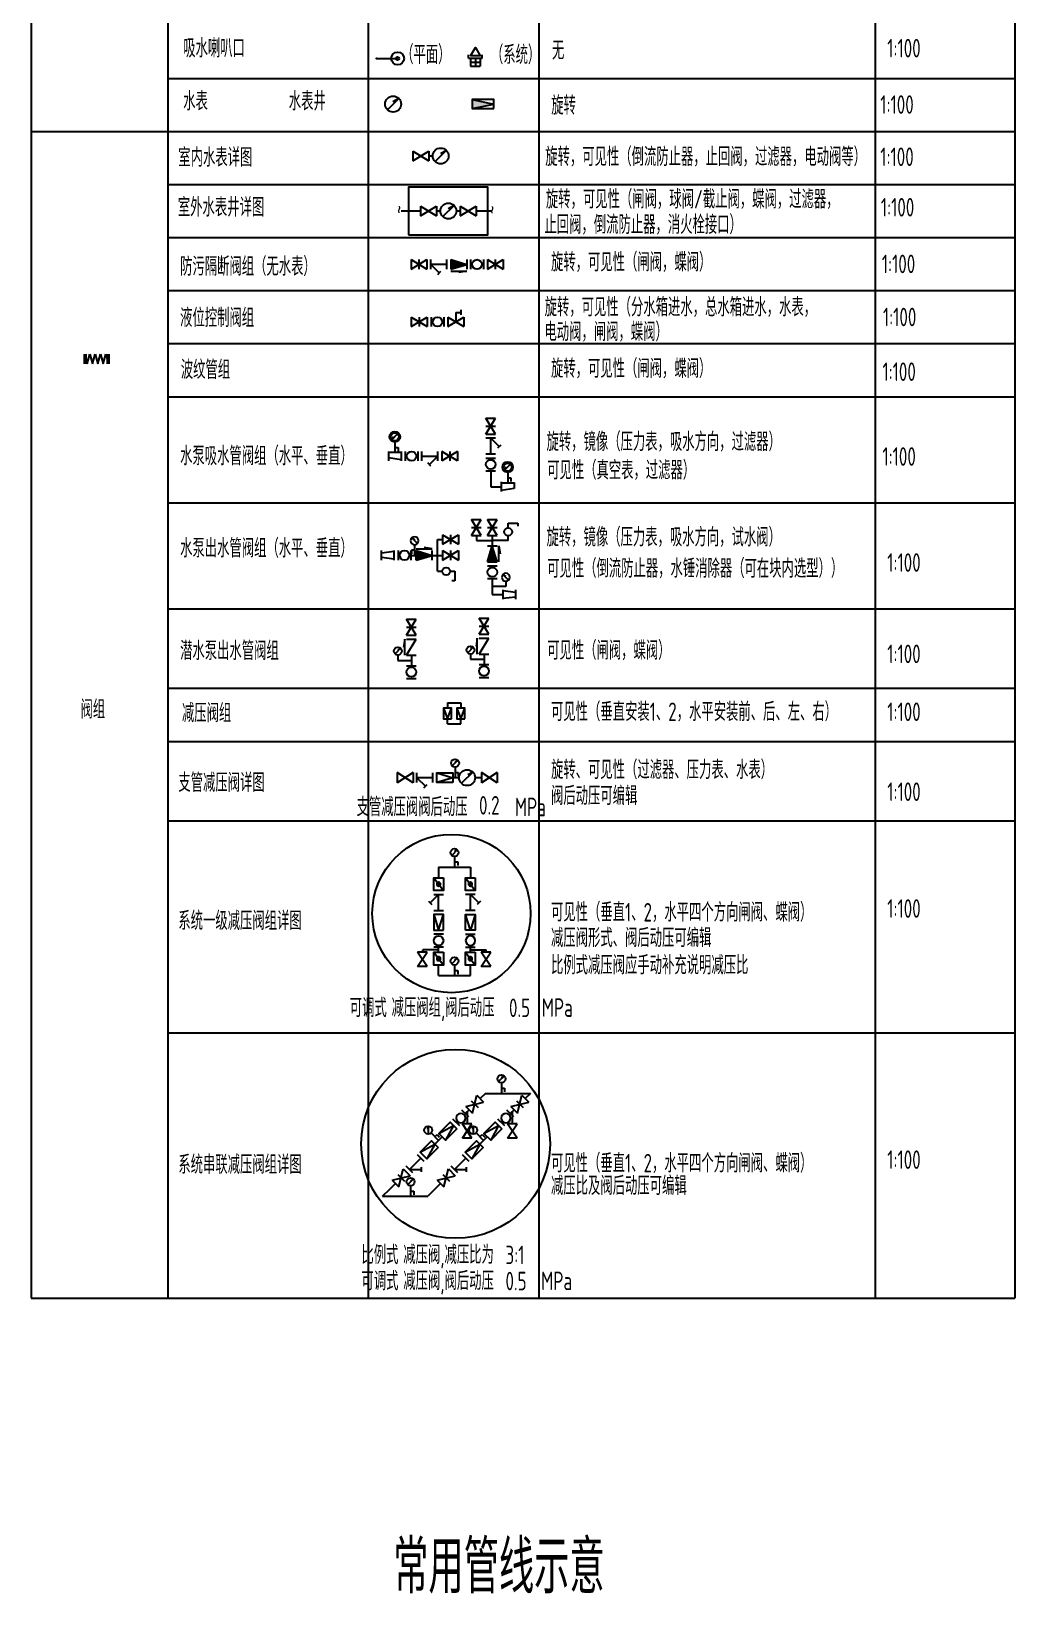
# Model space of a CAD drawing. Extents: x -84241 to 2571207, y -257003 to 1687411.
# Drawn here: x 50482 to 69038, y -29466 to 1 of the extents above; entities that cross this region are included whole.
import ezdxf

# ---------------------------------------------------------------- set-up
doc = ezdxf.new("R2010")
doc.units = 0
doc.header["$LTSCALE"] = 1000
for name, pattern in [('BORDER', [1.75, 0.5, -0.25, 0.5, -0.25, 0, -0.25]), ('CENTER2', [1.125, 0.75, -0.125, 0.125, -0.125]), ('DASHDOT', [1, 0.5, -0.25, 0, -0.25]), ('DASHED', [0.75, 0.5, -0.25])]:
    doc.linetypes.add(name, pattern=pattern)
doc.layers.get('0').update_dxf_attribs({"linetype": 'CONTINUOUS'})
for name, color, linetype in [('W-BUSH', 231, 'CONTINUOUS'), ('W-BUSH-NOTE', 231, 'CONTINUOUS'), ('W-COCR-DIMS', 141, 'CONTINUOUS'), ('W-COCR-EQPM', 140, 'CONTINUOUS'), ('W-COCR-NOTE', 140, 'CONTINUOUS'), ('W-COCR-PIPE', 1, 'CONTINUOUS'), ('W-DRAI-DIMS', 51, 'CONTINUOUS'), ('W-DRAI-DOME-PIPE', 4, 'DASHED'), ('W-DRAI-EQPM', 50, 'CONTINUOUS'), ('W-DRAI-FLDR', 50, 'CONTINUOUS'), ('W-DRAI-NOTE', 50, 'CONTINUOUS'), ('W-DRAI-SEWA-PIPE', 4, 'DASHED'), ('W-DRAI-VENT-PIPE', 5, 'CENTER2'), ('W-DRIN-DIMS', 211, 'CONTINUOUS'), ('W-DRIN-EQPM', 210, 'CONTINUOUS'), ('W-DRIN-NOTE', 210, 'CONTINUOUS'), ('W-DRIN-PIPE', 3, 'CONTINUOUS'), ('W-DRIR-PIPE', 2, 'BORDER'), ('W-EQPM', 40, 'CONTINUOUS'), ('W-EQPM-ANTI', 40, 'CONTINUOUS'), ('W-FRPT-DRAI-PIPE', 4, 'DASHED'), ('W-FRPT-EXTG', 140, 'CONTINUOUS'), ('W-FRPT-HYDT', 140, 'CONTINUOUS'), ('W-FRPT-HYDT-DIMS', 61, 'CONTINUOUS'), ('W-FRPT-HYDT-EQPM', 60, 'CONTINUOUS'), ('W-FRPT-HYDT-PIPE', 1, 'CONTINUOUS'), ('W-FRPT-NOTE', 60, 'CONTINUOUS'), ('W-FRPT-SPRL', 60, 'CONTINUOUS'), ('W-FRPT-SPRL-DIMS', 61, 'CONTINUOUS'), ('W-FRPT-SPRL-EQPM', 60, 'CONTINUOUS'), ('W-FRPT-SPRL-PIPE', 2, 'CONTINUOUS'), ('W-GAS-DIMS', 201, 'CONTINUOUS'), ('W-GAS-EQPM', 200, 'CONTINUOUS'), ('W-GAS-NOTE', 200, 'CONTINUOUS'), ('W-GAS-PIPE', 2, 'CONTINUOUS'), ('W-HOLE', 231, 'CONTINUOUS'), ('W-HOLE-NOTE', 231, 'CONTINUOUS'), ('W-NOTE', 40, 'CONTINUOUS'), ('W-NOTE-NAME', 40, 'CONTINUOUS'), ('W-RAIN-DIMS', 61, 'CONTINUOUS'), ('W-RAIN-EQPM', 60, 'CONTINUOUS'), ('W-RAIN-NOTE', 60, 'CONTINUOUS'), ('W-RAIN-PIPE', 6, 'DASHDOT'), ('W-RECL-DIMS', 131, 'CONTINUOUS'), ('W-RECL-EQPM', 130, 'CONTINUOUS'), ('W-RECL-NOTE', 130, 'CONTINUOUS'), ('W-RECL-PIPE', 6, 'CONTINUOUS'), ('W-SHET-IDGF', 7, 'CONTINUOUS'), ('W-SHET-PROF', 40, 'CONTINUOUS'), ('W-SHET-SHET', 7, 'CONTINUOUS'), ('W-WSUP-COOL-PIPE', 3, 'CONTINUOUS'), ('W-WSUP-DIMS', 41, 'CONTINUOUS'), ('W-WSUP-EQPM', 40, 'CONTINUOUS'), ('W-WSUP-HOT-PIPE', 6, 'CENTER2'), ('W-WSUP-HOTI-PIPE', 2, 'CONTINUOUS'), ('W-WSUP-HOTR-PIPE', 2, 'BORDER'), ('W-WSUP-NOTE', 40, 'CONTINUOUS'), ('W-XF', 7, 'CONTINUOUS'), ('W-XR', 7, 'CONTINUOUS')]:
    doc.layers.add(name, color=color, linetype=linetype)
doc.styles.add('TH-STYLE1', font='', dxfattribs={"width": 0.8})
doc.styles.add('TH-STYLE3', font='tssdeng.shx', dxfattribs={"width": 0.7, "bigfont": 'tssdchn.shx'})
doc.styles.get('TH-STYLE1').set_extended_font_data('华文仿宋')

# ---------------------------------------------------------------- blocks, each defined once
blk = doc.blocks.new('可曲绕橡胶接头')
for p, q in [((0, 90), (0, -90)), ((240, 90), (240, -90))]:
    blk.add_line(p, q)
blk.add_circle((120, 0), 90)
blk = doc.blocks.new('压力表2')
for p, q in [((-202, 228), (-308, 122)), ((-202, 228), (-257, 195)), ((-255, 100), (-255, 0)), ((-255, 0), (0, 0))]:
    blk.add_line(p, q)
blk.add_circle((-255, 175), 75)
blk = doc.blocks.new('同心异径管')
for p, q in [((0, 90), (0, -90)), ((0, 72), (240, 42)), ((240, 90), (240, -90)), ((0, -72), (240, -42))]:
    blk.add_line(p, q)
blk = doc.blocks.new('防污隔断阀')
blk.add_hatch(color=256).paths.add_polyline_path([(300, -90), (300, 90), (0, 0)])
for p, q in [((0, 90), (0, -90)), ((300, 90), (0, 0)), ((300, -90), (0, 0)), ((300, 90), (300, -90)), ((300, -126), (0, -126)), ((0, -126), (150, -150))]:
    blk.add_line(p, q)
blk = doc.blocks.new('闸阀')
for p, q in [((0, 90), (0, -90)), ((0, 90), (300, -90)), ((0, -90), (300, 90)), ((150, 90), (150, -90)), ((300, 90), (300, -90))]:
    blk.add_line(p, q)
blk = doc.blocks.new('*U238')
for p, q in [((300, 239), (300, 332)), ((300, 332), (480, 332)), ((480, 332), (480, 270)), ((300, 0), (0, 0)), ((300, 0), (300, 93))]:
    blk.add_line(p, q)
blk.add_circle((300, 166), 73.3)
blk = doc.blocks.new('*U240')
for p, q in [((-740, 1115), (-740, 1015)), ((-740, 1015), (-440, 1015)), ((-440, 1115), (-440, 915)), ((-440, 300), (-440, 0)), ((-440, 0), (-240, 0))]:
    blk.add_line(p, q)
at = {"layer": 'W-WSUP-EQPM', "rotation": 90}
for name, p in [('闸阀', (-740, 1115)), ('闸阀', (-440, 1115)), ('可曲绕橡胶接头', (-440, 300))]:
    blk.add_blockref(name, p, dxfattribs=at)
at = {"layer": 'W-WSUP-EQPM'}
for name, p in [('*U238', (-440, 1015)), ('同心异径管', (-240, 0))]:
    blk.add_blockref(name, p, dxfattribs=at)
at = {"layer": 'W-WSUP-EQPM', "xscale": -1, "rotation": 90}
blk.add_blockref('防污隔断阀', (-440, 915), dxfattribs=at)
at = {"layer": 'W-WSUP-EQPM', "xscale": -1}
blk.add_blockref('压力表2', (-440, 150), dxfattribs=at)
blk = doc.blocks.new('*U239')
blk.add_line((0, 440), (0, 240))
at = {"layer": 'W-WSUP-EQPM'}
for p, q in [((-126, 740), (-150, 590)), ((-126, 440), (-126, 740)), ((-90, 740), (90, 740)), ((-90, 440), (90, 740)), ((-90, 440), (90, 440))]:
    blk.add_line(p, q, dxfattribs=at)
at = {"layer": 'W-WSUP-EQPM', "rotation": 90}
for name, p in [('闸阀', (0, 815)), ('可曲绕橡胶接头', (0, 0))]:
    blk.add_blockref(name, p, dxfattribs=at)
at = {"layer": 'W-WSUP-EQPM'}
blk.add_blockref('压力表2', (0, 340), dxfattribs=at)
blk = doc.blocks.new('真空表')
for p, q in [((-53, 247), (53, 353)), ((-53, 247), (-20, 302)), ((0, 200), (0, 0)), ((0, 100), (60, 100)), ((60, 100), (60, 30))]:
    blk.add_line(p, q)
for radius in [100, 75]:
    blk.add_circle((0, 300), radius)
blk = doc.blocks.new('Y型过滤器')
for p, q in [((0, -90), (0, 90)), ((300, 0), (0, 0)), ((0, 0), (159, -159)), ((300, -90), (300, 90)), ((128, -189), (189, -128))]:
    blk.add_line(p, q)
blk = doc.blocks.new('*U302')
at = {"layer": 'W-WSUP-EQPM'}
for p, q in [((0, 90), (0, -90)), ((240, 66), (0, 66)), ((240, 90), (240, -90)), ((315, 90), (315, -90)), ((555, 90), (555, -90)), ((1305, 90), (1005, -90)), ((1305, -90), (1005, 90)), ((1005, 90), (1005, -90)), ((1155, 90), (1155, -90)), ((1305, 90), (1305, -90)), ((240, -72), (0, -30))]:
    blk.add_line(p, q, dxfattribs=at)
blk.add_circle((435, 0), 90, dxfattribs=at)
blk.add_blockref('真空表', (120, 66), dxfattribs=at)
at = {"layer": 'W-WSUP-EQPM', "xscale": -1}
blk.add_blockref('Y型过滤器', (930, 0), dxfattribs=at)
blk = doc.blocks.new('*U637')
at = {"layer": 'W-WSUP-EQPM'}
for p, q in [((0, 90), (0, -90)), ((0, 90), (300, -90)), ((0, -90), (300, 90)), ((150, 90), (150, -90)), ((300, 90), (300, -90)), ((690, 90), (990, -90)), ((690, -90), (990, 90)), ((690, 90), (690, -90)), ((840, 180), (840, 0)), ((840, 180), (936, 180)), ((936, 228), (936, 132)), ((990, 90), (990, -90))]:
    blk.add_line(p, q, dxfattribs=at)
blk.add_blockref('可曲绕橡胶接头', (375, 0), dxfattribs=at)
blk = doc.blocks.new('*U297')
for name, p in [('闸阀', (0, 0)), ('Y型过滤器', (375, 0)), ('可曲绕橡胶接头', (1125, 0)), ('闸阀', (1440, 0))]:
    blk.add_blockref(name, p)
at = {"xscale": -1}
blk.add_blockref('防污隔断阀', (1050, 0), dxfattribs=at)
blk = doc.blocks.new('吸水喇叭口')
for radius in [120, 30]:
    blk.add_circle((400, 0), radius)
at = {"layer": 'W-WSUP-COOL-PIPE'}
blk.add_line((0, 0), (400, 0), dxfattribs=at)
blk = doc.blocks.new('吸水喇叭口系统')
for p, q in [((-128, -196), (-128, -136)), ((-128, -196), (128, -196)), ((-90, -196), (-90, -346)), ((-90, -271), (90, -271)), ((0, -196), (0, -346)), ((90, -196), (90, -346)), ((128, -196), (128, -136)), ((-90, -346), (90, -346))]:
    blk.add_line(p, q)
blk.add_lwpolyline([(-90, -156), (0, 0), (90, -156)], close=True)
blk = doc.blocks.new('水表井')
blk.add_hatch(color=256).paths.add_polyline_path([(0, 85), (0, -85), (410, 0)])
for p in [(0, 85), (0, -85)]:
    blk.add_line(p, (410, 0))
blk.add_lwpolyline([(410, -85), (410, 85), (0, 85), (0, -85)], close=True)
blk = doc.blocks.new('水表1')
at = {"layer": 'W-WSUP-EQPM'}
for q in [(-106, -106), (-3, 41)]:
    blk.add_line((106, 106), q, dxfattribs=at)
blk.add_circle((0, 0), 150, dxfattribs=at)
blk = doc.blocks.new('*U295')
at = {"layer": 'W-WSUP-COOL-PIPE'}
blk.add_line((300, 0), (375, 0), dxfattribs=at)
at = {"layer": 'W-WSUP-EQPM'}
for p, q in [((0, 90), (0, -90)), ((0, 90), (300, -90)), ((0, -90), (300, 90)), ((300, 90), (300, -90)), ((631, 106), (419, -106)), ((631, 106), (522, 41))]:
    blk.add_line(p, q, dxfattribs=at)
blk.add_circle((525, 0), 150, dxfattribs=at)
blk = doc.blocks.new('*U296')
blk.add_lwpolyline([(-290, -450), (1210, -450), (1210, 450), (-290, 450)], close=True)
at = {"layer": 'W-WSUP-COOL-PIPE'}
for p, q in [((-426, 0), (-60, 0)), ((240, 0), (315, 0)), ((615, 0), (690, 0)), ((990, 0), (1274, 0))]:
    blk.add_line(p, q, dxfattribs=at)
at = {"layer": 'W-WSUP-EQPM'}
for p, q in [((-60, 90), (-60, -90)), ((-60, 90), (240, -90)), ((-60, -90), (240, 90)), ((240, 90), (240, -90)), ((571, 106), (359, -106)), ((571, 106), (462, 41)), ((690, 90), (690, -90)), ((690, 90), (990, -90)), ((690, -90), (990, 90)), ((990, 90), (990, -90))]:
    blk.add_line(p, q, dxfattribs=at)
blk.add_circle((465, 0), 150, dxfattribs=at)
at = {"layer": 'W-NOTE', "style": 'TH-STYLE1', "width": 0.8}
for p in [(-586, 108), (1172, 99)]:
    blk.add_text('~', height=250, rotation=270, dxfattribs=at).set_placement(p)
blk = doc.blocks.new('偏心异径管')
for p, q in [((0, 90), (0, -90)), ((0, 71), (240, 71)), ((240, 83), (240, -36)), ((0, -67), (240, -25))]:
    blk.add_line(p, q)
blk = doc.blocks.new('*U303')
for p, q in [((0, 300), (0, 0)), ((0, 0), (200, 0))]:
    blk.add_line(p, q)
at = {"layer": 'W-WSUP-EQPM', "rotation": 90}
for name, p in [('闸阀', (0, 990)), ('可曲绕橡胶接头', (0, 300))]:
    blk.add_blockref(name, p, dxfattribs=at)
at = {"layer": 'W-WSUP-EQPM', "xscale": -1, "rotation": 90}
blk.add_blockref('Y型过滤器', (0, 915), dxfattribs=at)
at = {"layer": 'W-WSUP-EQPM'}
for name, p in [('真空表', (320, 71)), ('偏心异径管', (200, 0))]:
    blk.add_blockref(name, p, dxfattribs=at)
blk = doc.blocks.new('压力表')
for p, q in [((53, 328), (-53, 222)), ((53, 328), (-2, 295)), ((0, 200), (0, 0)), ((0, 100), (60, 100)), ((60, 100), (60, 30))]:
    blk.add_line(p, q)
blk.add_circle((0, 275), 75)
blk = doc.blocks.new('*U304')
for p, q in [((1055, 0), (1055, 300)), ((1055, 300), (1155, 300)), ((555, 0), (655, 0)), ((955, 0), (1155, 0))]:
    blk.add_line(p, q)
at = {"layer": 'W-WSUP-EQPM', "xscale": -1}
blk.add_blockref('压力表', (626, 0), dxfattribs=at)
at = {"layer": 'W-WSUP-EQPM'}
for name, p in [('闸阀', (1155, 300)), ('可曲绕橡胶接头', (315, 0)), ('闸阀', (1155, 0))]:
    blk.add_blockref(name, p, dxfattribs=at)
for name, p, rotation in [('同心异径管', (240, 0), 180), ('防污隔断阀', (955, 0), 180), ('*U238', (1055, 0), 270)]:
    blk.add_blockref(name, p, dxfattribs=dict(at, rotation=rotation))
blk = doc.blocks.new('*U334')
for p, q in [((0, 400), (250, 400)), ((0, 400), (0, 300)), ((250, 400), (250, 300)), ((0, 0), (0, 100)), ((0, 0), (250, 0)), ((250, 0), (250, 100))]:
    blk.add_line(p, q)
at = {"layer": 'W-WSUP-EQPM'}
for p, q in [((-75, 300), (0, 100)), ((0, 100), (75, 300)), ((175, 300), (250, 100)), ((250, 100), (325, 300))]:
    blk.add_line(p, q, dxfattribs=at)
for points in [[(75, 100), (75, 300), (-75, 300), (-75, 100)], [(325, 100), (325, 300), (175, 300), (175, 100)]]:
    blk.add_lwpolyline(points, close=True, dxfattribs=at)
blk = doc.blocks.new('减压阀')
for p, q in [((300, 0), (0, 90)), ((0, -90), (300, 0))]:
    blk.add_line(p, q)
blk.add_lwpolyline([(300, 90), (0, 90), (0, -90), (300, -90)], close=True)
blk = doc.blocks.new('*U289')
for p, q in [((-150, -100), (-150, 100)), ((-150, 100), (150, -100)), ((-150, -100), (150, 100)), ((150, -100), (150, 100))]:
    blk.add_line(p, q)
blk = doc.blocks.new('*U211')
h = blk.add_hatch(color=256)
h.paths.add_polyline_path([(151, -19, 0.135933), (156, 0, 0.760667), (89, 19)])
h.paths.add_polyline_path([(89, 19, 0.135933), (84, 0, 0.760667), (151, -19)])
blk.add_line((0, 90), (240, -90))
blk.add_lwpolyline([(0, -90), (240, -90), (240, 90), (0, 90)], close=True)
blk.add_circle((120, 0), 36)
blk = doc.blocks.new('*U333')
for p, q in [((-2723, 2916), (-2123, 2916)), ((-2723, 2916), (-2723, 2716)), ((-2123, 2916), (-2123, 2716)), ((-2723, 1361), (-3023, 1361)), ((-3023, 1311), (-3023, 1361)), ((-2723, 1311), (-2723, 1411)), ((-2123, 1311), (-2123, 1411)), ((-2123, 1361), (-1823, 1361)), ((-1823, 1311), (-1823, 1361)), ((-2723, 871), (-2723, 1071)), ((-2123, 871), (-2123, 1071)), ((-2723, 871), (-2123, 871))]:
    blk.add_line(p, q)
at = {"layer": 'W-WSUP-EQPM'}
blk.add_circle((-2481, 2043), 1493, dxfattribs=at)
for p in [(-2423, 2916), (-2423, 871)]:
    blk.add_blockref('压力表', p, dxfattribs=at)
at = {"layer": 'W-WSUP-EQPM', "xscale": -1, "rotation": 90}
for name, p in [('*U211', (-2723, 2716)), ('*U211', (-2123, 2716)), ('Y型过滤器', (-2123, 2401)), ('减压阀', (-2123, 2026)), ('可曲绕橡胶接头', (-2123, 1651)), ('*U211', (-2723, 1311)), ('*U211', (-2123, 1311))]:
    blk.add_blockref(name, p, dxfattribs=at)
at = {"layer": 'W-WSUP-EQPM', "rotation": 270}
for name, p in [('Y型过滤器', (-2723, 2401)), ('减压阀', (-2723, 2026)), ('可曲绕橡胶接头', (-2723, 1651))]:
    blk.add_blockref(name, p, dxfattribs=at)
at = {"layer": 'W-WSUP-EQPM', "xscale": 0.9, "yscale": 0.9, "zscale": 0.9, "rotation": 90}
for p in [(-3028, 1176), (-1828, 1176)]:
    blk.add_blockref('*U289', p, dxfattribs=at)
at = {"layer": 'W-WSUP-EQPM', "style": 'TH-STYLE3', "width": 0.7}
for tag, p in [('可调式', (-4399, 90)), ('YL', (-1396, 90))]:
    blk.add_attdef(tag, p, '', height=350, dxfattribs=at)
at = {"layer": 'W-WSUP-NOTE', "style": 'TH-STYLE3', "width": 0.7}
blk.add_text('减压阀组,阀后动压      MPa', height=350, dxfattribs=at).set_placement((-3610, 94))
blk = doc.blocks.new('*U335')
for p, q in [((565, 2733), (466, 2634)), ((564, 2733), (1414, 2733)), ((1414, 2733), (1315, 2634)), ((253, 2422), (182, 2351)), ((218, 2387), (218, 2157)), ((1103, 2422), (1032, 2351)), ((1068, 2387), (1068, 2157)), ((-394, 1775), (-252, 1916)), ((456, 1775), (598, 1916)), ((-1377, 792), (-1235, 934)), ((-1235, 934), (-1136, 1033)), ((-286, 1033), (-527, 792)), ((-1377, 792), (-527, 792))]:
    blk.add_line(p, q)
at = {"layer": 'W-WSUP-EQPM'}
blk.add_circle((0, 1782), 1782, dxfattribs=at)
for p in [(864, 2733), (-849, 792)]:
    blk.add_blockref('压力表', p, dxfattribs=at)
at = {"layer": 'W-WSUP-EQPM', "rotation": 45}
for name, p in [('闸阀', (253, 2422)), ('闸阀', (1103, 2422)), ('压力表', (-323, 1846)), ('压力表', (527, 1846)), ('Y型过滤器', (-871, 1298)), ('Y型过滤器', (-21, 1298)), ('闸阀', (-1136, 1033)), ('闸阀', (-286, 1033))]:
    blk.add_blockref(name, p, dxfattribs=at)
at = {"layer": 'W-WSUP-EQPM', "xscale": -1, "rotation": 225}
for name, p in [('可曲绕橡胶接头', (13, 2182)), ('可曲绕橡胶接头', (863, 2182)), ('减压阀', (-252, 1916)), ('减压阀', (598, 1916)), ('减压阀', (-606, 1563)), ('减压阀', (244, 1563))]:
    blk.add_blockref(name, p, dxfattribs=at)
at = {"layer": 'W-WSUP-EQPM', "xscale": 0.9, "yscale": 0.9, "zscale": 0.9, "rotation": 90}
for p in [(218, 2022), (1068, 2022)]:
    blk.add_blockref('*U289', p, dxfattribs=at)
at = {"layer": 'W-WSUP-EQPM', "style": 'TH-STYLE3', "width": 0.7}
for tag, p in [('比例式', (-1777, -488)), ('XL', (940, -488)), ('可调式', (-1777, -981)), ('YL', (940, -981))]:
    blk.add_attdef(tag, p, '', height=350, dxfattribs=at)
at = {"layer": 'W-WSUP-NOTE', "style": 'TH-STYLE3', "width": 0.7}
for s, p in [('减压阀,减压比为      ', (-988, -484)), ('减压阀,阀后动压      MPa', (-988, -977))]:
    blk.add_text(s, height=350, dxfattribs=at).set_placement(p)
blk = doc.blocks.new('*U332')
for p, q in [((1380, -10), (1260, -10)), ((1380, -10), (1260, -10)), ((1800, -10), (1680, -10))]:
    blk.add_line(p, q)
at = {"layer": 'W-WSUP-EQPM'}
for q in [(1424, -116), (1545, 41)]:
    blk.add_line((1636, 96), q, dxfattribs=at)
blk.add_circle((1530, -10), 150, dxfattribs=at)
for name, p in [('压力表', (1303, -10)), ('Y型过滤器', (585, -10))]:
    blk.add_blockref(name, p, dxfattribs=at)
at = {"layer": 'W-WSUP-EQPM', "xscale": 1.00002736253465, "yscale": 1.00002736253465, "zscale": 1.00002736253465, "rotation": 180}
for p in [(360, -10), (1950, -10)]:
    blk.add_blockref('*U289', p, dxfattribs=at)
at = {"layer": 'W-WSUP-EQPM', "xscale": -1, "rotation": 180}
blk.add_blockref('减压阀', (960, -10), dxfattribs=at)
at = {"layer": 'W-WSUP-EQPM', "style": 'TH-STYLE3', "width": 0.7}
blk.add_attdef('AL', (1754, -706), '', height=350, dxfattribs=at)
at = {"layer": 'W-WSUP-NOTE', "style": 'TH-STYLE3', "width": 0.7}
blk.add_text('支管减压阀阀后动压      MPa', height=350, dxfattribs=at).set_placement((-555, -737))
blk = doc.blocks.new('波纹管1')
for p, q in [((0, 90), (0, -90)), ((35, 90), (35, -90)), ((60, -90), (110, 90)), ((110, 90), (160, -90)), ((160, -90), (210, 90)), ((210, 90), (260, -90)), ((210, 90), (260, -90)), ((260, -90), (310, 90)), ((260, -90), (310, 90)), ((310, 90), (360, -90)), ((310, 90), (360, -90)), ((360, -90), (410, 90)), ((360, -90), (410, 90)), ((410, 90), (435, 0)), ((435, 90), (435, -90)), ((470, 90), (470, -90)), ((35, 0), (60, -90))]:
    blk.add_line(p, q)
blk = doc.blocks.new('潜水泵出水管阀组-AI')
blk.add_line((0, 440), (0, 240))
at = {"layer": 'W-WSUP-EQPM'}
for p, q in [((-126, 740), (-150, 590)), ((-126, 440), (-126, 740)), ((-90, 740), (90, 740)), ((-90, 440), (90, 740)), ((-90, 440), (90, 440))]:
    blk.add_line(p, q, dxfattribs=at)
at = {"layer": 'W-WSUP-EQPM', "rotation": 90}
for name, p in [('闸阀', (0, 815)), ('可曲绕橡胶接头', (0, 0))]:
    blk.add_blockref(name, p, dxfattribs=at)
at = {"layer": 'W-WSUP-EQPM'}
blk.add_blockref('压力表2', (0, 340), dxfattribs=at)

msp = doc.modelspace()

# ---------------------------------------------------------------- linework, layer by layer
for p, q in [((50481.5662, 17109.1701), (50481.5662, -23890.8299)), ((53058.5728, 17109.1701), (53058.5728, -23890.8299)), ((56838.0523, 17109.1701), (56838.0523, -23890.8299)), ((60056.6525, 17109.1701), (60056.6525, -23890.8299)), ((66401.3077, 17109.1701), (66401.3077, -23890.8299)), ((69037.8242, 17109.1701), (69037.8242, -23890.8299)), ((53058.5728, -890.8299), (69037.8242, -890.8299)), ((50481.5662, -1890.8299), (69037.8242, -1890.8299)), ((53058.5728, -2890.8299), (69037.8242, -2890.8299)), ((53058.5728, -3890.8299), (69037.8242, -3890.8299)), ((53058.5728, -4890.8299), (69037.8242, -4890.8299)), ((53058.5728, -5890.8299), (69037.8242, -5890.8299)), ((53058.5728, -6890.8299), (69037.8242, -6890.8299)), ((53058.5728, -8890.8299), (69037.8242, -8890.8299)), ((53058.5728, -10890.8299), (69037.8242, -10890.8299)), ((53058.5728, -12390.8299), (69037.8242, -12390.8299)), ((53058.5728, -13390.8299), (69037.8242, -13390.8299)), ((53058.5728, -14890.8299), (69037.8242, -14890.8299)), ((53058.5728, -18890.8299), (69037.8242, -18890.8299)), ((50481.5662, -23890.8299), (69037.8242, -23890.8299))]:
    msp.add_line(p, q)
at = {"layer": 'W-BUSH'}
msp.add_point((56994.5913, -513.3073), dxfattribs=at)
at = {"layer": 'W-BUSH-NOTE'}
msp.add_point((56994.5913, -513.3073), dxfattribs=at)
at = {"layer": 'W-COCR-DIMS'}
msp.add_point((56994.5913, -513.3073), dxfattribs=at)
at = {"layer": 'W-COCR-EQPM'}
msp.add_point((56994.5913, -513.3073), dxfattribs=at)
at = {"layer": 'W-COCR-NOTE'}
msp.add_point((56994.5913, -513.3073), dxfattribs=at)
at = {"layer": 'W-COCR-PIPE'}
msp.add_point((56994.5913, -513.3073), dxfattribs=at)
at = {"layer": 'W-DRAI-DIMS'}
msp.add_point((56994.5913, -513.3073), dxfattribs=at)
at = {"layer": 'W-DRAI-DOME-PIPE'}
msp.add_point((56994.5913, -513.3073), dxfattribs=at)
at = {"layer": 'W-DRAI-EQPM'}
msp.add_point((56994.5913, -513.3073), dxfattribs=at)
at = {"layer": 'W-DRAI-FLDR'}
msp.add_point((56994.5913, -513.3073), dxfattribs=at)
at = {"layer": 'W-DRAI-NOTE'}
msp.add_point((56994.5913, -513.3073), dxfattribs=at)
at = {"layer": 'W-DRAI-VENT-PIPE'}
msp.add_point((56994.5913, -513.3073), dxfattribs=at)
at = {"layer": 'W-DRIN-DIMS'}
msp.add_point((56994.5913, -513.3073), dxfattribs=at)
at = {"layer": 'W-DRIN-EQPM'}
msp.add_point((56994.5913, -513.3073), dxfattribs=at)
at = {"layer": 'W-DRIN-NOTE'}
msp.add_point((56994.5913, -513.3073), dxfattribs=at)
at = {"layer": 'W-DRIN-PIPE'}
msp.add_point((56994.5913, -513.3073), dxfattribs=at)
at = {"layer": 'W-DRIR-PIPE'}
msp.add_point((56994.5913, -513.3073), dxfattribs=at)
at = {"layer": 'W-EQPM'}
msp.add_point((56994.5913, -513.3073), dxfattribs=at)
at = {"layer": 'W-EQPM-ANTI'}
msp.add_point((56994.5913, -513.3073), dxfattribs=at)
at = {"layer": 'W-FRPT-DRAI-PIPE'}
msp.add_point((56994.5913, -513.3073), dxfattribs=at)
at = {"layer": 'W-FRPT-EXTG'}
msp.add_point((56994.5913, -513.3073), dxfattribs=at)
at = {"layer": 'W-FRPT-HYDT'}
msp.add_point((56994.5913, -513.3073), dxfattribs=at)
at = {"layer": 'W-FRPT-HYDT-DIMS'}
msp.add_point((56994.5913, -513.3073), dxfattribs=at)
at = {"layer": 'W-FRPT-HYDT-EQPM'}
msp.add_point((56994.5913, -513.3073), dxfattribs=at)
at = {"layer": 'W-FRPT-HYDT-PIPE'}
msp.add_point((56994.5913, -513.3073), dxfattribs=at)
at = {"layer": 'W-FRPT-NOTE'}
msp.add_point((56994.5913, -513.3073), dxfattribs=at)
at = {"layer": 'W-FRPT-SPRL'}
msp.add_point((56994.5913, -513.3073), dxfattribs=at)
at = {"layer": 'W-FRPT-SPRL-DIMS'}
msp.add_point((56994.5913, -513.3073), dxfattribs=at)
at = {"layer": 'W-FRPT-SPRL-EQPM'}
msp.add_point((56994.5913, -513.3073), dxfattribs=at)
at = {"layer": 'W-FRPT-SPRL-PIPE'}
msp.add_point((56994.5913, -513.3073), dxfattribs=at)
at = {"layer": 'W-GAS-DIMS'}
msp.add_point((56994.5913, -513.3073), dxfattribs=at)
at = {"layer": 'W-GAS-EQPM'}
msp.add_point((56994.5913, -513.3073), dxfattribs=at)
at = {"layer": 'W-GAS-NOTE'}
msp.add_point((56994.5913, -513.3073), dxfattribs=at)
at = {"layer": 'W-GAS-PIPE'}
msp.add_point((56994.5913, -513.3073), dxfattribs=at)
at = {"layer": 'W-HOLE'}
msp.add_point((56994.5913, -513.3073), dxfattribs=at)
at = {"layer": 'W-HOLE-NOTE'}
msp.add_point((56994.5913, -513.3073), dxfattribs=at)
at = {"layer": 'W-NOTE'}
msp.add_point((56994.5913, -513.3073), dxfattribs=at)
at = {"layer": 'W-NOTE-NAME'}
msp.add_point((56994.5913, -513.3073), dxfattribs=at)
at = {"layer": 'W-RAIN-DIMS'}
msp.add_point((56994.5913, -513.3073), dxfattribs=at)
at = {"layer": 'W-RAIN-EQPM'}
msp.add_point((56994.5913, -513.3073), dxfattribs=at)
at = {"layer": 'W-RAIN-NOTE'}
msp.add_point((56994.5913, -513.3073), dxfattribs=at)
at = {"layer": 'W-RAIN-PIPE'}
msp.add_point((56994.5913, -513.3073), dxfattribs=at)
at = {"layer": 'W-RECL-DIMS'}
msp.add_point((56994.5913, -513.3073), dxfattribs=at)
at = {"layer": 'W-RECL-EQPM'}
msp.add_point((56994.5913, -513.3073), dxfattribs=at)
at = {"layer": 'W-RECL-NOTE'}
msp.add_point((56994.5913, -513.3073), dxfattribs=at)
at = {"layer": 'W-RECL-PIPE'}
msp.add_point((56994.5913, -513.3073), dxfattribs=at)
at = {"layer": 'W-SHET-IDGF'}
msp.add_point((56994.5913, -513.3073), dxfattribs=at)
at = {"layer": 'W-SHET-PROF'}
msp.add_point((56994.5913, -513.3073), dxfattribs=at)
at = {"layer": 'W-SHET-SHET'}
msp.add_point((56994.5913, -513.3073), dxfattribs=at)
at = {"layer": 'W-WSUP-COOL-PIPE'}
msp.add_point((56994.5913, -513.3073), dxfattribs=at)
at = {"layer": 'W-WSUP-DIMS'}
msp.add_point((56994.5913, -513.3073), dxfattribs=at)
at = {"layer": 'W-WSUP-EQPM'}
msp.add_point((56994.5913, -513.3073), dxfattribs=at)
at = {"layer": 'W-WSUP-HOT-PIPE'}
msp.add_point((56994.5913, -513.3073), dxfattribs=at)
at = {"layer": 'W-WSUP-HOTI-PIPE'}
msp.add_point((56994.5913, -513.3073), dxfattribs=at)
at = {"layer": 'W-WSUP-HOTR-PIPE'}
msp.add_point((56994.5913, -513.3073), dxfattribs=at)
at = {"layer": 'W-WSUP-NOTE'}
msp.add_point((56994.5913, -513.3073), dxfattribs=at)
at = {"layer": 'W-XF'}
msp.add_point((56994.5913, -513.3073), dxfattribs=at)
at = {"layer": 'W-XR'}
msp.add_point((56994.5913, -513.3073), dxfattribs=at)

# ---------------------------------------------------------------- block references
for name, p in [('水表1', (57308.7383, -1373.1998)), ('波纹管1', (51478.0925, -6179.2098)), ('潜水泵出水管阀组-AI', (59023.9608, -12183.8299))]:
    msp.add_blockref(name, p)
at = {"layer": 'W-DRAI-SEWA-PIPE'}
msp.add_blockref('*U239', (57653.1431, -12204.086), dxfattribs=at)
at = {"layer": 'W-FRPT-HYDT-PIPE'}
for name, p in [('*U303', (59150.6563, -8589.3836)), ('*U240', (59620.1536, -10620.8686)), ('*U304', (57088.9103, -9883.6378))]:
    msp.add_blockref(name, p, dxfattribs=at)
ref = msp.add_blockref('*U333', (60890.338, -18680.8982), dxfattribs=at)
ref.add_attrib('可调式', '可调式', (56491.1582, -18590.6305), dxfattribs={"layer": 'W-WSUP-EQPM', "color": 7, "height": 350, "style": 'TH-STYLE3', "width": 0.7})
ref.add_attrib('YL', '0.5', (59494.6508, -18590.6305), dxfattribs={"layer": 'W-WSUP-EQPM', "color": 7, "height": 350, "style": 'TH-STYLE3', "width": 0.7})
ref = msp.add_blockref('*U335', (58488.6267, -22763.3782), dxfattribs=at)
ref.add_attrib('YL', '0.5', (59429.1122, -23744.2852), dxfattribs={"layer": 'W-WSUP-EQPM', "color": 7, "height": 350, "style": 'TH-STYLE3', "width": 0.7})
ref.add_attrib('可调式', '可调式', (56711.6031, -23744.2852), dxfattribs={"layer": 'W-WSUP-EQPM', "height": 350, "style": 'TH-STYLE3', "width": 0.7})
ref.add_attrib('XL', '3:1', (59429.1122, -23251.3447), dxfattribs={"layer": 'W-WSUP-EQPM', "color": 7, "height": 350, "style": 'TH-STYLE3', "width": 0.7})
ref.add_attrib('比例式', '比例式', (56711.6031, -23251.3447), dxfattribs={"layer": 'W-WSUP-EQPM', "height": 350, "style": 'TH-STYLE3', "width": 0.7})
at = {"layer": 'W-WSUP-COOL-PIPE'}
msp.add_blockref('*U334', (58336.9175, -13063.741), dxfattribs=at)
ref = msp.add_blockref('*U332', (57174.6521, -14066.038), dxfattribs=at)
ref.add_attrib('AL', '0.2', (58929.11, -14772.2964), dxfattribs={"layer": 'W-WSUP-EQPM', "color": 7, "height": 350, "style": 'TH-STYLE3', "width": 0.7})
at = {"layer": 'W-WSUP-EQPM'}
for name, p in [('吸水喇叭口', (56994.5913, -513.3073)), ('吸水喇叭口系统', (58861.0984, -309.058)), ('水表井', (58798.9995, -1373.1998)), ('*U295', (57682.1542, -2351.2849)), ('*U296', (57887.2858, -3389.3272)), ('*U297', (57646.9491, -4397.0994)), ('*U637', (57651.9726, -5480.4358)), ('*U302', (57221.5175, -8012.709))]:
    msp.add_blockref(name, p, dxfattribs=at)

# ---------------------------------------------------------------- texts
at = {"layer": 'W-NOTE', "style": 'TH-STYLE3', "width": 0.7}
for s, p in [('吸水喇叭口', (53349.4967, -493.717)), ('（平面）', (57460.9476, -614.8069)), ('（系统）', (59154.7837, -618.9747)), ('无', (60307.4028, -535.2924)), ('1:100', (66632.7411, -493.717)), ('水表', (53349.4967, -1493.717)), ('水表井', (55340.4106, -1493.717)), ('旋转', (60292.702, -1573.4847)), ('1:100', (66501.4384, -1556.5057)), ('室内水表详图', (53255.9439, -2553.8189)), ('旋转，可见性（倒流防止器，止回阀，过滤器，电动阀等）', (60180.1617, -2541.4441)), ('1:100', (66501.2758, -2541.7294)), ('室外水表井详图', (53247.7502, -3493.717)), ('旋转，可见性（闸阀，球阀/截止阀，蝶阀，过滤器，', (60191.725, -3342.6799)), ('1:100', (66512.0913, -3493.717)), ('止回阀，倒流防止器，消火栓接口）', (60165.0556, -3822.4448)), ('防污隔断阀组（无水表）', (53290.0062, -4610.9672)), ('旋转，可见性（闸阀，蝶阀）', (60288.0859, -4529.2548)), ('1:100', (66530.2099, -4562.0266)), ('旋转，可见性（分水箱进水，总水箱进水，水表，', (60167.9786, -5377.3331)), ('液位控制阀组', (53290.0062, -5578.5969)), ('1:100', (66551.1708, -5563.4434)), ('电动阀，闸阀，蝶阀）', (60165.0556, -5843.833)), ('波纹管组', (53303.7929, -6556.3169)), ('旋转，可见性（闸阀，蝶阀）', (60288.0859, -6535.9366)), ('1:100', (66541.0713, -6594.7744)), ('旋转，镜像（压力表，吸水方向，过滤器）', (60203.41, -7916.7449)), ('水泵吸水管阀组（水平、垂直）', (53290.0062, -8183.8209)), ('1:100', (66541.0713, -8193.717)), ('可见性（真空表，过滤器）', (60215.3637, -8452.43)), ('旋转，镜像（压力表，吸水方向，试水阀）', (60203.41, -9715.45)), ('水泵出水管阀组（水平、垂直）', (53290.0062, -9924.153)), ('可见性（倒流防止器，水锤消除器（可在块内选型））', (60215.3637, -10305.6413)), ('1:100', (66632.7411, -10193.717)), ('潜水泵出水管阀组', (53290.0062, -11858.1551)), ('可见性（闸阀，蝶阀）', (60215.3637, -11851.4864)), ('1:100', (66632.7411, -11916.4174)), ('阀组', (51411.2082, -12962.3634)), ('减压阀组', (53324.8438, -13031.3922)), ('可见性（垂直安装1、2，水平安装前、后、左、右）', (60288.0859, -13008.3995)), ('1:100', (66632.7411, -13008.3995)), ('旋转、可见性（过滤器、压力表、水表）', (60288.0859, -14102.0798)), ('支管减压阀详图', (53257.0796, -14344.7726)), ('阀后动压可编辑', (60288.0859, -14592.476)), ('1:100', (66632.7411, -14515.9529)), ('可见性（垂直1、2，水平四个方向闸阀、蝶阀）', (60288.0859, -16788.9376)), ('1:100', (66632.7411, -16718.7074)), ('系统一级减压阀组详图', (53257.0796, -16949.335)), ('减压阀形式、阀后动压可编辑', (60288.0859, -17271.9673)), ('比例式减压阀应手动补充说明减压比', (60288.0859, -17785.9406)), ('系统串联减压阀组详图', (53257.0796, -21547.9078)), ('可见性（垂直1、2，水平四个方向闸阀、蝶阀）', (60288.0859, -21521.0622)), ('1:100', (66632.7411, -21454.4508)), ('减压比及阀后动压可编辑', (60288.0859, -21946.5357))]:
    msp.add_text(s, height=350, dxfattribs=at).set_placement(p)
at = {"layer": 'W-NOTE-NAME', "style": 'TH-STYLE3', "width": 0.7}
msp.add_text('常用管线示意', height=1000, dxfattribs=at).set_placement((57311.0594, -29460.2205))

doc.saveas('drawing.dxf')
